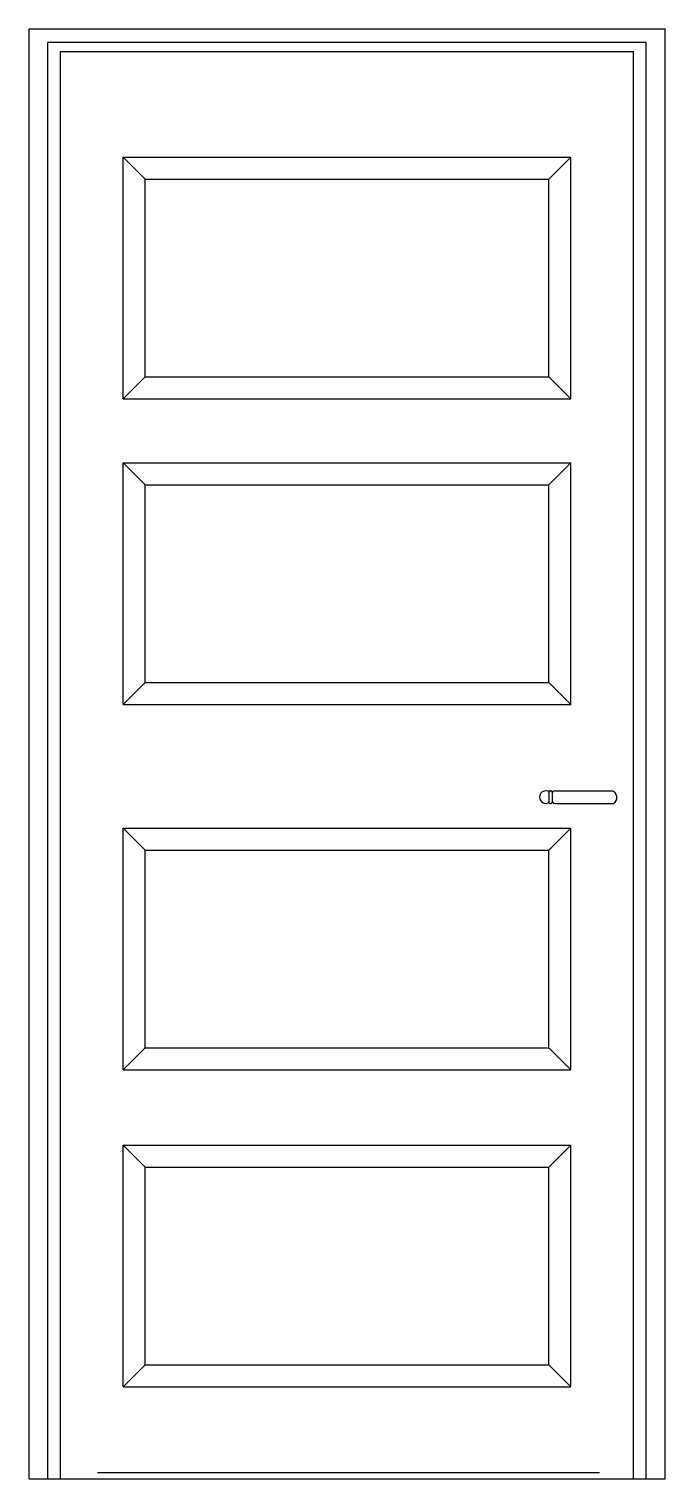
# Model space of a CAD drawing. Extents: x 81.81 to 82.83, y 13.33 to 15.64.
import ezdxf

# ---------------------------------------------------------------- set-up
doc = ezdxf.new("R2010")
doc.units = 0
doc.header["$MEASUREMENT"] = 0
doc.layers.get('0').update_dxf_attribs({"linetype": 'CONTINUOUS'})

msp = doc.modelspace()

# ---------------------------------------------------------------- linework, layer by layer
for p, q in [((81.8128, 13.3347), (81.8128, 15.6447)), ((81.8128, 15.6447), (82.8263, 15.6447)), ((82.8263, 13.3347), (82.8263, 15.6447)), ((81.8428, 13.3347), (81.8428, 15.6233)), ((82.7963, 15.6233), (81.8428, 15.6233)), ((82.7963, 13.3347), (82.7963, 15.6233)), ((81.8628, 13.3347), (81.8628, 15.6089)), ((81.8628, 15.6089), (82.7763, 15.6089)), ((82.7763, 13.3347), (82.7763, 15.6089)), ((81.9628, 15.4407), (82.6763, 15.4407)), ((81.9628, 15.4407), (81.9978, 15.4057)), ((81.9628, 15.0557), (81.9628, 15.4407)), ((82.6413, 15.4057), (82.6763, 15.4407)), ((82.6763, 15.0557), (82.6763, 15.4407)), ((81.9978, 15.4057), (82.6413, 15.4057)), ((81.9978, 15.0907), (81.9978, 15.4057)), ((82.6413, 15.0907), (82.6413, 15.4057)), ((81.9628, 15.0557), (81.9978, 15.0907)), ((81.9978, 15.0907), (82.6413, 15.0907)), ((82.6763, 15.0557), (82.6413, 15.0907)), ((81.9628, 15.0557), (82.6763, 15.0557)), ((81.9628, 14.9534), (82.6763, 14.9534)), ((81.9628, 14.5684), (81.9628, 14.9534)), ((81.9628, 14.9534), (81.9978, 14.9184)), ((82.6413, 14.9184), (82.6763, 14.9534)), ((82.6763, 14.5684), (82.6763, 14.9534)), ((81.9978, 14.9184), (82.6413, 14.9184)), ((81.9978, 14.6034), (81.9978, 14.9184)), ((82.6413, 14.6034), (82.6413, 14.9184)), ((81.9628, 14.5684), (81.9978, 14.6034)), ((81.9978, 14.6034), (82.6413, 14.6034)), ((81.9978, 14.6034), (81.9978, 14.6034)), ((82.6763, 14.5684), (82.6413, 14.6034)), ((81.9628, 14.5684), (82.6763, 14.5684)), ((82.6413, 14.4284), (82.6413, 14.4136)), ((82.6433, 14.431), (82.6443, 14.431)), ((82.6463, 14.429), (82.6463, 14.413)), ((82.6513, 14.431), (82.7413, 14.431)), ((82.6433, 14.411), (82.6443, 14.411)), ((82.6513, 14.411), (82.7443, 14.411)), ((81.9628, 14.3714), (81.9978, 14.3364)), ((81.9628, 13.9864), (81.9628, 14.3714)), ((81.9628, 14.3714), (82.6763, 14.3714)), ((82.6413, 14.3364), (82.6763, 14.3714)), ((82.6763, 13.9864), (82.6763, 14.3714)), ((81.9978, 14.3364), (82.6413, 14.3364)), ((81.9978, 14.0214), (81.9978, 14.3364)), ((82.6413, 14.0214), (82.6413, 14.3364)), ((81.9628, 13.9864), (81.9978, 14.0214)), ((81.9978, 14.0214), (82.6413, 14.0214)), ((82.6763, 13.9864), (82.6413, 14.0214)), ((81.9628, 13.9864), (82.6763, 13.9864)), ((81.9628, 13.8666), (82.6763, 13.8666)), ((81.9628, 13.4816), (81.9628, 13.8666)), ((81.9628, 13.8666), (81.9978, 13.8316)), ((82.6413, 13.8316), (82.6763, 13.8666)), ((82.6763, 13.4816), (82.6763, 13.8666)), ((81.9978, 13.8316), (82.6413, 13.8316)), ((81.9978, 13.5166), (81.9978, 13.8316)), ((82.6413, 13.5166), (82.6413, 13.8316)), ((81.9628, 13.4816), (81.9978, 13.5166)), ((81.9978, 13.5166), (82.6413, 13.5166)), ((82.6763, 13.4816), (82.6413, 13.5166)), ((81.9628, 13.4816), (82.6763, 13.4816)), ((81.8128, 13.3347), (82.8263, 13.3347)), ((82.7219, 13.3447), (81.9219, 13.3447))]:
    msp.add_line(p, q)
for centre, radius, start, end in [((82.6363, 14.421), 0.01, 67.9757, 292.0243), ((82.6393, 14.4284), 0.002, 0, 67.9757), ((82.6433, 14.429), 0.002, 90, 180), ((82.6443, 14.429), 0.002, 0, 90), ((82.6513, 14.426), 0.005, 90, 180), ((82.6513, 14.416), 0.005, 180, 270), ((82.7389, 14.4204), 0.0108, 299.3659, 77.6956), ((82.6393, 14.4136), 0.002, 292.0243, 0), ((82.6433, 14.413), 0.002, 180, 270), ((82.6443, 14.413), 0.002, 270, 0)]:
    msp.add_arc(centre, radius, start, end)

doc.saveas('drawing.dxf')
